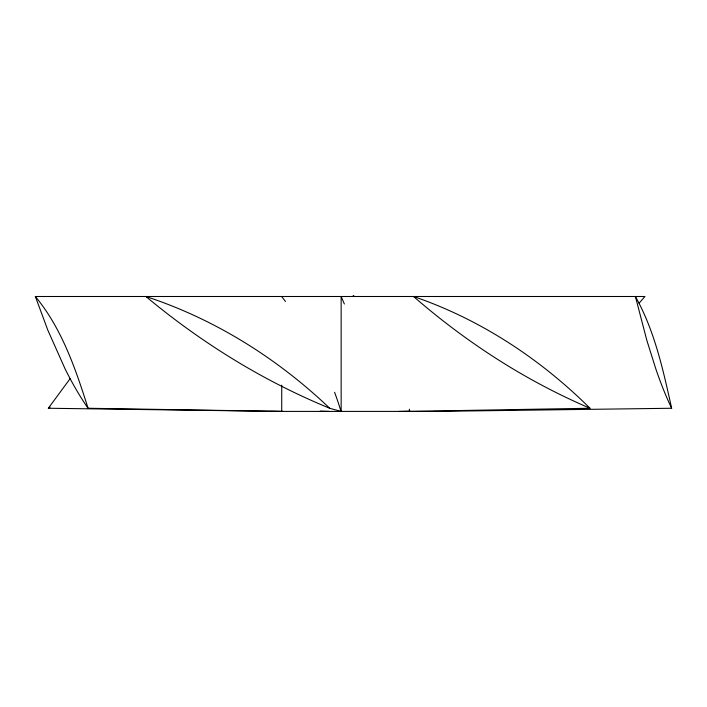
<?xml version="1.0" encoding="UTF-8"?>
<svg xmlns="http://www.w3.org/2000/svg" width="707" height="707" viewBox="0 0 707 707"><rect width="100%" height="100%" fill="white"/><g stroke="black" fill="none" stroke-linecap="round" stroke-linejoin="round"><path stroke-width="1.06" d="M280.37 411.412L48.341 408.257L70.152 378.616M639.128 303.135L644.943 296.498L35.35 296.498L47.811 330.134L65.23 369.195A767.166 201.433 89.9 0 0 88.075 408.266L283.251 411.412M399.075 411.412L410.095 411.112M408.973 411.412L589.992 408.257C540.228 358.811 480.106 319.219 413.542 296.498C444.685 323.55 478.091 348.003 513.485 369.195A767.166 676.864 -89.8 0 0 589.992 408.266M434.566 411.412L671.65 408.257C663.157 370.079 654.717 330.92 635.399 296.498L646.887 340.535L655.919 369.195A767.166 139.694 -89.9 0 0 671.65 408.266M353.164 295.588L353.845 295.588M270.648 411.412L436.113 411.412M320.289 411.12L329.047 411.412M329.683 408.257C277.409 358.396 214.689 319.034 145.898 296.498C178.456 323.638 213.267 348.065 250.013 369.195A767.166 704.34 89.8 0 0 329.683 408.266L341.039 411.412A337.027 280.979 90 0 0 334.597 392.279M35.35 296.498C61.96 328.631 75.649 369.036 88.075 408.257M409.415 409.22L409.415 411.412M341.154 411.412L341.154 296.498A487.477 464.358 -89.6 0 0 344.371 303.992M281.731 385.147L281.731 411.412M281.625 296.489A337.027 280.979 90 0 1 285.478 301.482M50.091 407.135A767.166 453.16 89.9 0 1 48.341 408.266"/></g></svg>
